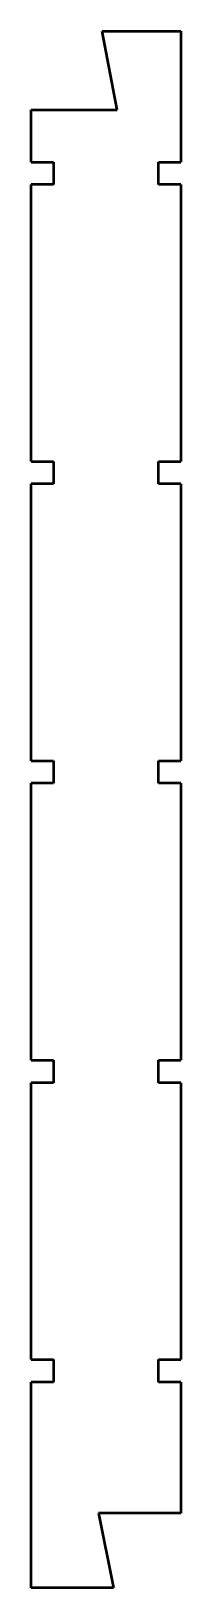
# Model space of a CAD drawing. Header units: millimetres. Extents: x 287 to 307, y 106 to 314.
import ezdxf

# ---------------------------------------------------------------- set-up
doc = ezdxf.new("R2010")
doc.units = ezdxf.units.MM
doc.layers.add('Visible (ISO)', color=7, linetype='Continuous', lineweight=50)

msp = doc.modelspace()

# ---------------------------------------------------------------- linework, layer by layer
at = {"layer": 'Visible (ISO)'}
for p, q in [((296.5, 314), (307, 314)), ((298.5, 303.5), (296.5, 314)), ((307, 314), (307, 296.5)), ((287, 296.5), (287, 303.5)), ((287, 303.5), (298.5, 303.5)), ((287, 296.5), (290, 296.5)), ((290, 296.5), (290, 293.5)), ((304, 293.5), (304, 296.5)), ((304, 296.5), (307, 296.5)), ((290, 293.5), (287, 293.5)), ((287, 256.5), (287, 293.5)), ((307, 293.5), (304, 293.5)), ((307, 293.5), (307, 256.5)), ((287, 256.5), (290, 256.5)), ((290, 256.5), (290, 253.5)), ((304, 253.5), (304, 256.5)), ((304, 256.5), (307, 256.5)), ((290, 253.5), (287, 253.5)), ((287, 216.5), (287, 253.5)), ((307, 253.5), (304, 253.5)), ((307, 253.5), (307, 216.5)), ((287, 216.5), (290, 216.5)), ((290, 216.5), (290, 213.5)), ((304, 216.5), (307, 216.5)), ((304, 213.5), (304, 216.5)), ((287, 176.5), (287, 213.5)), ((290, 213.5), (287, 213.5)), ((307, 213.5), (304, 213.5)), ((307, 213.5), (307, 176.5)), ((287, 176.5), (290, 176.5)), ((290, 176.5), (290, 173.5)), ((304, 173.5), (304, 176.5)), ((304, 176.5), (307, 176.5)), ((290, 173.5), (287, 173.5)), ((287, 136.5), (287, 173.5)), ((307, 173.5), (304, 173.5)), ((307, 173.5), (307, 136.5)), ((287, 136.5), (290, 136.5)), ((290, 136.5), (290, 133.5)), ((304, 133.5), (304, 136.5)), ((304, 136.5), (307, 136.5)), ((290, 133.5), (287, 133.5)), ((287, 106), (287, 133.5)), ((307, 133.5), (304, 133.5)), ((307, 133.5), (307, 116)), ((296, 116), (298, 106)), ((307, 116), (296, 116)), ((298, 106), (287, 106))]:
    msp.add_line(p, q, dxfattribs=at)

doc.saveas('drawing.dxf')
